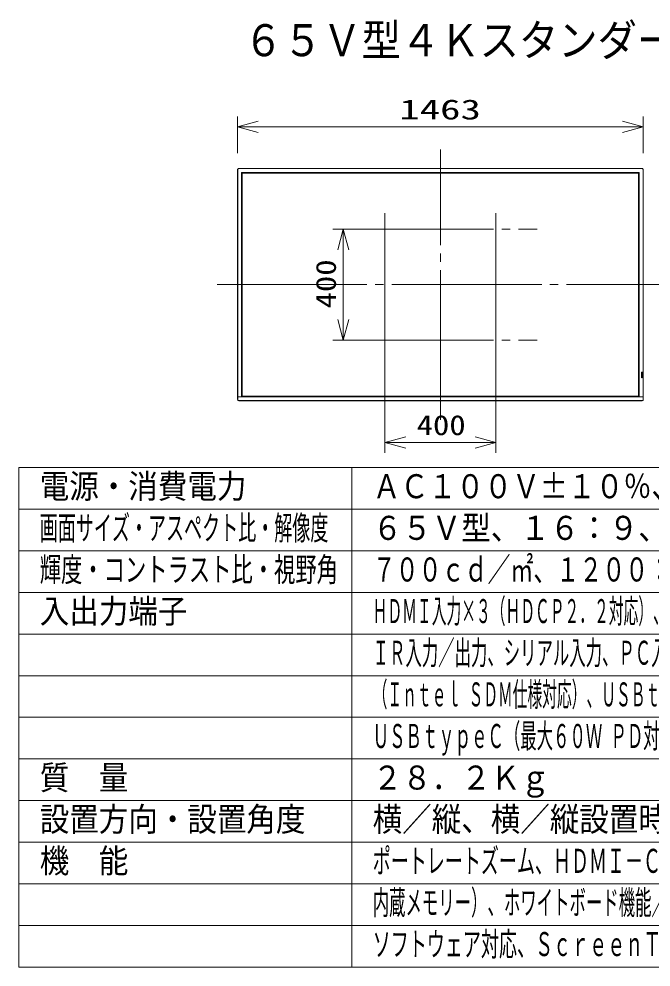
# Model space of a CAD drawing. Units: millimetres on the paper. Extents: x -62 to 64, y -59 to 59.
# Drawn here: x -62.5 to 13.4, y -54.6 to 59.3 of the extents above; entities that cross this region are included whole.
import ezdxf
from ezdxf.enums import TextEntityAlignment as Align

# ---------------------------------------------------------------- set-up
doc = ezdxf.new("R2010")
doc.units = ezdxf.units.MM
doc.linetypes.add('LONG_CHAIN', pattern=[21, 18, -1, 1, -1])
for name, color, linetype, lineweight in [('0-0_GAIKEI', 4, 'Continuous', 9), ('0-2_WAKU', 4, 'Continuous', 9), ('0-4_SUNPOU', 7, 'Continuous', 9), ('0-5_0', 7, 'Continuous', 9)]:
    doc.layers.add(name, color=color, linetype=linetype, lineweight=lineweight)
doc.layers.add('0-3_MOJI1', color=7, linetype='Continuous')
doc.styles.add('ＭＳ ゴシック', font='')
doc.styles.get('ＭＳ ゴシック').set_extended_font_data('MS Gothic')

# ---------------------------------------------------------------- blocks, each defined once
blk = doc.blocks.new('_Open30')
at = {"layer": '0-5_0'}
blk.add_line((0, 0), (-1, 0), dxfattribs=at)
blk.add_lwpolyline([(-1, 0.2679), (0, 0), (-1, -0.2679)], dxfattribs=at)

msp = doc.modelspace()

# ---------------------------------------------------------------- linework, layer by layer
at = {"layer": '0-0_GAIKEI', "color": 134, "linetype": 'LONG_CHAIN'}
for p, q in [((-11.861, 11.12), (-11.861, 43.624)), ((-18.533, 17.968), (-18.533, 36.776)), ((-5.19, 17.968), (-5.19, 36.776)), ((-23.465, 34.043), (-0.257, 34.043)), ((-38.697, 27.372), (14.975, 27.372)), ((-23.465, 20.701), (-0.257, 20.701))]:
    msp.add_line(p, q, dxfattribs=at)
at = {"layer": '0-0_GAIKEI', "color": 7}
for p, q in [((-36.217, 41.183), (-36.25, 41.183)), ((-36.25, 13.561), (-36.25, 41.183)), ((-36.094, 41.328), (12.371, 41.328)), ((12.516, 41.183), (12.516, 13.561)), ((-36.25, 13.561), (-36.217, 13.561)), ((-36.094, 13.439), (-36.094, 13.405)), ((12.371, 13.405), (-36.094, 13.405)), ((12.371, 13.405), (12.371, 13.439)), ((12.494, 13.561), (12.516, 13.561))]:
    msp.add_line(p, q, dxfattribs=at)
at = {"layer": '0-0_GAIKEI'}
for p, q in [((-36.217, 41.183), (-36.217, 13.561)), ((-36.094, 41.328), (-36.094, 41.305)), ((12.371, 41.305), (-36.094, 41.305)), ((12.371, 41.305), (12.371, 41.328)), ((12.516, 41.183), (12.494, 41.183)), ((12.494, 13.561), (12.494, 41.183)), ((-35.671, 40.759), (11.948, 40.759)), ((12.015, 13.907), (12.015, 40.837)), ((12.282, 16.805), (12.282, 16.259)), ((12.416, 16.805), (12.416, 16.259)), ((12.516, 13.907), (-36.25, 13.907)), ((-36.094, 13.439), (12.371, 13.439))]:
    msp.add_line(p, q, dxfattribs=at)
at = {"layer": '0-0_GAIKEI', "color": 7}
for points in [[(-36.094, 41.328), (-36.172, 41.305), (-36.217, 41.261), (-36.239, 41.183)], [(12.516, 41.183), (12.494, 41.261), (12.438, 41.305), (12.371, 41.328)], [(-36.239, 13.561), (-36.217, 13.494), (-36.172, 13.439), (-36.094, 13.416)], [(12.371, 13.416), (12.438, 13.439), (12.494, 13.494), (12.516, 13.561)]]:
    msp.add_lwpolyline(points, dxfattribs=at)
at = {"layer": '0-0_GAIKEI'}
for points in [[(-36.094, 41.305), (-36.161, 41.294), (-36.206, 41.25), (-36.217, 41.183)], [(12.494, 41.183), (12.483, 41.25), (12.427, 41.294), (12.371, 41.305)], [(12.015, 40.837), (-35.749, 40.837), (-35.749, 13.907)], [(11.948, 40.759), (11.948, 13.985), (-35.671, 13.985), (-35.671, 40.759)], [(12.416, 16.805), (12.394, 16.85), (12.349, 16.872), (12.304, 16.85), (12.282, 16.805)], [(12.416, 16.805), (12.394, 16.85), (12.349, 16.872), (12.304, 16.85), (12.282, 16.805)], [(12.282, 16.259), (12.304, 16.214), (12.349, 16.192), (12.394, 16.214), (12.416, 16.259)], [(12.282, 16.259), (12.304, 16.214), (12.349, 16.192), (12.394, 16.214), (12.416, 16.259)], [(12.36, 16.827), (12.327, 16.827), (12.316, 16.794), (12.327, 16.76), (12.36, 16.76)], [(12.327, 16.827), (12.316, 16.794), (12.327, 16.76)], [(12.36, 16.76), (12.382, 16.794), (12.36, 16.827)], [(12.36, 16.76), (12.382, 16.794), (12.36, 16.827)], [(-36.217, 13.561), (-36.206, 13.506), (-36.161, 13.45), (-36.094, 13.439)], [(12.371, 13.439), (12.427, 13.45), (12.483, 13.506), (12.494, 13.561)]]:
    msp.add_lwpolyline(points, dxfattribs=at)
at = {"layer": '0-2_WAKU', "color": 3}
for p, q in [((62.501, 5.399), (-62.499, 5.399)), ((-62.499, -54.601), (-62.499, 5.399)), ((-22.499, -54.601), (-22.499, 5.399)), ((-62.499, -54.601), (62.501, -54.601))]:
    msp.add_line(p, q, dxfattribs=at)
at = {"layer": '0-2_WAKU'}
for p, q in [((62.501, 0.399), (-62.499, 0.399)), ((62.501, -4.601), (-62.499, -4.601)), ((62.501, -9.601), (-62.499, -9.601)), ((62.501, -14.601), (-62.499, -14.601)), ((62.501, -19.601), (-62.499, -19.601)), ((-62.499, -24.601), (62.501, -24.601)), ((-62.499, -29.601), (62.501, -29.601)), ((-62.499, -34.601), (62.501, -34.601)), ((-62.499, -39.601), (62.501, -39.601)), ((-62.499, -44.601), (62.501, -44.601)), ((-62.499, -49.601), (62.501, -49.601))]:
    msp.add_line(p, q, dxfattribs=at)
at = {"layer": '0-4_SUNPOU'}
for p, q in [((-36.25, 43.183), (-36.25, 47.578)), ((12.516, 43.183), (12.516, 47.578)), ((-33.75, 46.328), (10.016, 46.328)), ((-20.533, 34.043), (-24.783, 34.043)), ((-23.533, 31.543), (-23.533, 23.201)), ((-20.533, 20.701), (-24.783, 20.701)), ((-18.533, 18.701), (-18.533, 7.155)), ((-5.19, 18.701), (-5.19, 7.155)), ((-16.033, 8.405), (-7.69, 8.405))]:
    msp.add_line(p, q, dxfattribs=at)

# ---------------------------------------------------------------- block references
at = {"layer": '0-4_SUNPOU', "xscale": 2.5, "yscale": 2.5}
for p, rotation in [((-36.25, 46.328), 180), ((-23.533, 34.043), 90), ((-23.533, 20.701), 270), ((-18.533, 8.405), 180)]:
    msp.add_blockref('_Open30', p, dxfattribs=dict(at, rotation=rotation))
for p in [(12.516, 46.328), (-5.19, 8.405)]:
    msp.add_blockref('_Open30', p, dxfattribs=at)

# ---------------------------------------------------------------- texts
at = {"layer": '0-3_MOJI1', "style": 'ＭＳ ゴシック'}
for s, height, width, p in [('６５Ｖ型４Ｋスタンダード液晶ディスプレイ', 3.848, 0.9, (-35.499, 53.659)), ('電源・消費電力', 2.889, 0.9, (-59.999, 0.844)), ('ＡＣ１００Ｖ±１０％、５０Ｈｚ／６０Ｈｚ、２１８Ｗ', 2.889, 0.85, (-19.999, 0.844)), ('画面サイズ・アスペクト比・解像度', 2.889, 0.55, (-59.999, -4.156)), ('６５Ｖ型、１６：９、３８４０×２１６０', 2.889, 0.9, (-19.999, -4.156)), ('輝度・コントラスト比・視野角', 2.886, 0.65, (-59.999, -9.156)), ('７００ｃｄ／㎡、１２００：１、１７８°／１７８°（ＣＲ＞１０）', 2.889, 0.7, (-19.999, -9.156)), ('入出力端子', 2.889, 0.9, (-59.999, -14.156)), ('ＨＤＭＩ入力×３（ＨＤＣＰ２．２対応）、デジタルリンク入力／出力（ＨＤＣＰ２．２対応）、', 2.889, 0.45, (-19.999, -14.156)), ('ＩＲ入力／出力、シリアル入力、ＰＣ入力、音声入力/出力、センサー入力、ＬＡＮ、スロット', 2.886, 0.5, (-19.999, -19.156)), ('（Ｉｎｔｅｌ ＳＤＭ仕様対応）、ＵＳＢｔｙｐｅＡ×２（ＵＳＢ３．０対応、ＵＳＢ２．０対応）、', 2.886, 0.45, (-19.999, -24.156)), ('ＵＳＢｔｙｐｅＣ（最大６０Ｗ ＰＤ対応、ＵＳＢ２．０対応、ＤＰ Ａｌｔ Ｍｏｄｅ対応）  ', 2.889, 0.5, (-19.999, -29.156)), ('質\u3000量', 2.889, 0.9, (-59.999, -34.156)), ('２８．２Ｋｇ', 2.889, 0.9, (-19.999, -34.156)), ('設置方向・設置角度', 2.889, 0.9, (-59.999, -39.156)), ('横／縦、横／縦設置時 前後傾２０度', 2.889, 0.9, (-19.999, -39.156)), ('機\u3000能', 2.889, 0.9, (-59.999, -44.156)), ('ポートレートズーム、ＨＤＭＩ－ＣＥＣ対応、メディアプレイヤー（ＵＳＢメモリー／', 2.886, 0.55, (-19.999, -44.156)), ('内蔵メモリー）、ホワイトボード機能／マウスアノテーション、コンテンツマネージメント', 2.889, 0.5, (-19.999, -49.156)), ('ソフトウェア対応、ＳｃｒｅｅｎＴｒａｎｓｆｅｒ対応、連続稼働時間２４時間／日', 2.889, 0.55, (-19.999, -54.156))]:
    msp.add_text(s, height=height, dxfattribs=dict(at, width=width)).set_placement(p, align=Align.BOTTOM_LEFT)
at = {"layer": '0-4_SUNPOU', "style": 'ＭＳ ゴシック'}
for s, width, p in [('1463', 1.5, (-16.808, 46.49)), ('400', 1.2, (-14.718, 8.568))]:
    msp.add_text(s, height=2.405, dxfattribs=dict(at, width=width)).set_placement(p, align=Align.BOTTOM_LEFT)
at = {"layer": '0-4_SUNPOU', "style": 'ＭＳ ゴシック', "width": 1.2}
msp.add_text('400', height=2.405, rotation=90, dxfattribs=at).set_placement((-23.695, 24.515), align=Align.BOTTOM_LEFT)

doc.saveas('drawing.dxf')
